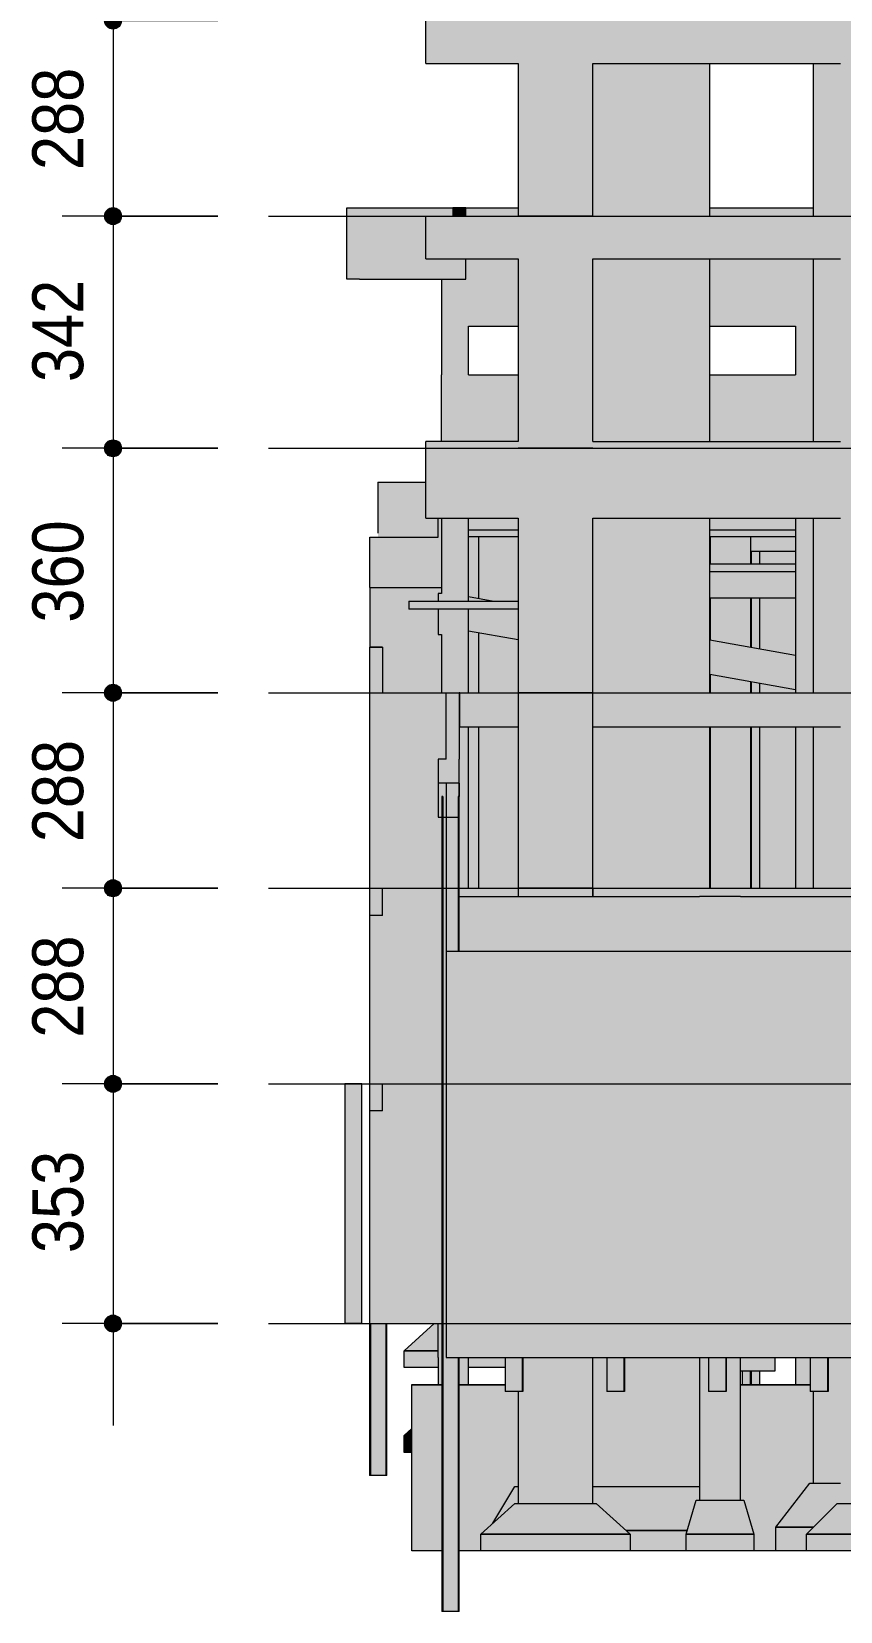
# Model space of a CAD drawing. Header units: centimetres. Extents: x -1095 to 23421, y -520 to 84300.
# Drawn here: x 12501 to 13693, y 73200 to 75527 of the extents above; entities that cross this region are included whole.
import ezdxf

# ---------------------------------------------------------------- set-up
doc = ezdxf.new("R2010")
doc.units = ezdxf.units.CM
doc.linetypes.add('Centro', pattern=[3.175, 0.635, -0.47625, 1.5875, -0.47625])
for name, color, linetype, lineweight in [('A-ANNO-DIMS', 7, 'Continuous', 9), ('A-ANNO-DIMS-500', 7, 'Continuous', 9), ('A-FLOR', 7, 'Continuous', 9), ('A-FLOR-LEVL', 7, 'Continuous', 9), ('A-WALL', 7, 'Continuous', 9), ('S-BEAM', 7, 'Continuous', 9), ('S-COLS', 7, 'Continuous', 9), ('S-FNDN', 7, 'Continuous', 9)]:
    doc.layers.add(name, color=color, linetype=linetype, lineweight=lineweight)
doc.styles.add('Fira Sans_4', font='', dxfattribs={"width": 0.9, "height": 75})
doc.styles.get('Fira Sans_4').set_extended_font_data('Fira Sans')
doc.dimstyles.new('PED_R80_1_5mm_ACIMA_As_ESQ__R00_6', dxfattribs={"dimscale": 30.48, "dimtxt": 102.298456, "dimasz": 3.28084, "dimexe": 2.46063, "dimexo": 2.46063, "dimgap": 0.492126, "dimtad": 1, "dimdec": 1, "dimrnd": 0.5, "dimdsep": 46, "dimtxsty": 'Fira Sans_4', "dimblk1": 'DOTSMALL', "dimblk2": 'DOTSMALL', "dimsah": 1, "dimcen": 0.09, "dimdle": 4.92126, "dimazin": 0, "dimtfac": 1, "dimtdec": 4, "dimtix": 1, "dimtmove": 0, "dimatfit": 3, "dimfxl": 1, "dimtvp": 1, "dimtolj": 1, "dimtzin": 0, "dimarcsym": 2})

# ---------------------------------------------------------------- blocks, each defined once
blk = doc.blocks.new('PED_SAPATA_RET_R00_2019 - 230 150 130 50 70 25-3038521-CT501 - CORTE ESQ_ ATC')
at = {"layer": 'S-FNDN', "true_color": 0xc0c0c0}
for points in [[(-1312.7, 73459), (-1312.7, 73469.4), (-1324.3, 73459)], [(-1312.7, 73434), (-1312.7, 73459), (-1324.3, 73459), (-1324.3, 73434)]]:
    blk.add_hatch(color=9, dxfattribs=at).paths.add_polyline_path(points, flags=0)
at = {"layer": 'S-FNDN'}
for p, q in [((-1324.3, 73459), (-1312.7, 73469.4)), ((-1312.7, 73459), (-1324.3, 73459)), ((-1324.3, 73459), (-1312.7, 73459)), ((-1324.3, 73434), (-1324.3, 73459)), ((-1312.7, 73434), (-1324.3, 73434))]:
    blk.add_line(p, q, dxfattribs=at)
blk = doc.blocks.new('Estaca W Gerdau - W250X73-3554955-CT501 - CORTE ESQ_ ATC')
at = {"layer": 'S-FNDN', "true_color": 0xacb7d2}
for points in [[(-1267.2, 73200), (-1267.2, 74400), (-1268.6, 74400), (-1268.6, 73200)], [(-1267, 73200), (-1265.9, 73200), (-1265.9, 74370), (-1267.2, 74370), (-1267.2, 73200)], [(-1265.9, 73200), (-1245.9, 73200), (-1245.9, 73574), (-1262.3, 73574), (-1262.3, 74370), (-1265.9, 74370), (-1265.9, 73289)], [(-1244.8, 73200), (-1244.7, 73200), (-1245, 73574), (-1245.9, 73574), (-1245.9, 73200), (-1245.3, 73200)]]:
    blk.add_hatch(color=9, dxfattribs=at).paths.add_polyline_path(points, flags=0)
h = blk.add_hatch(color=9, dxfattribs=at)
h.paths.add_polyline_path([(-1244.7, 73200), (-1243.2, 73200), (-1243.2, 73574), (-1244.7, 73574), (-1244.7, 73289)], flags=0)
h.paths.add_polyline_path([(-1244.7, 74172), (-1243.2, 74172), (-1243.3, 74400), (-1244.7, 74400), (-1244.7, 74180.9)], flags=0)
at = {"layer": 'S-FNDN'}
for p, q in [((-1268.6, 74400), (-1268.6, 73200)), ((-1267.2, 74400), (-1268.6, 74400)), ((-1267.2, 74400), (-1267.2, 73200)), ((-1244.7, 74400), (-1244.7, 74172)), ((-1243.2, 74400), (-1244.7, 74400)), ((-1243.2, 74172), (-1243.2, 74400)), ((-1244.7, 73574), (-1244.7, 73200)), ((-1243.2, 73200), (-1243.2, 73574)), ((-1267.2, 73200), (-1268.6, 73200)), ((-1265.9, 73200), (-1267.2, 73200)), ((-1245.9, 73200), (-1265.9, 73200)), ((-1244.7, 73200), (-1245.9, 73200)), ((-1243.2, 73200), (-1244.7, 73200))]:
    blk.add_line(p, q, dxfattribs=at)
blk = doc.blocks.new('Estaca W Gerdau - W250X73-3889854-CT501 - CORTE ESQ_ ATC')
at = {"layer": 'S-FNDN', "true_color": 0xacb7d2}
for points in [[(-1373.7, 73400), (-1373.7, 73624), (-1374.7, 73624), (-1375.1, 73400)], [(-1373.7, 73400), (-1372.4, 73400), (-1372.6, 73624), (-1373.7, 73624), (-1373.7, 73446.4)], [(-1352.4, 73400), (-1352.4, 73624), (-1372.4, 73624), (-1372.4, 73400)], [(-1351.3, 73400), (-1351.1, 73400), (-1351.4, 73624), (-1352.4, 73624), (-1352.4, 73400), (-1351.8, 73400)], [(-1349.7, 73400), (-1349.7, 73624), (-1351.1, 73624), (-1351.1, 73400)]]:
    blk.add_hatch(color=9, dxfattribs=at).paths.add_polyline_path(points, flags=0)
at = {"layer": 'S-FNDN'}
for p, q in [((-1375.1, 74426), (-1375.1, 73400)), ((-1373.7, 73624), (-1373.7, 73400)), ((-1351.1, 73624), (-1351.1, 73400)), ((-1349.7, 73400), (-1349.7, 73624)), ((-1373.7, 73400), (-1375.1, 73400)), ((-1372.4, 73400), (-1373.7, 73400)), ((-1352.4, 73400), (-1372.4, 73400)), ((-1351.1, 73400), (-1352.4, 73400)), ((-1349.7, 73400), (-1351.1, 73400))]:
    blk.add_line(p, q, dxfattribs=at)
blk = doc.blocks.new('Estaca W Gerdau - W250X73-3893006-CT501 - CORTE ESQ_ ATC')
at = {"layer": 'S-FNDN', "true_color": 0xacb7d2}
h = blk.add_hatch(color=9, dxfattribs=at)
h.paths.add_polyline_path([(-826, 73534), (-800.6, 73534), (-800.6, 73554), (-826, 73554)], flags=0)
h.paths.add_polyline_path([(-813.1, 74265), (-800.6, 74265), (-800.6, 74503), (-813.1, 74503), (-813.1, 74297.1)], flags=0)
h.paths.add_polyline_path([(-813.1, 74553), (-800.6, 74553), (-800.6, 74567), (-813.1, 74569.2), (-813.1, 74557.4)], flags=0)
h.paths.add_polyline_path([(-800.6, 74617.8), (-800.6, 74693), (-813.1, 74693), (-813.1, 74620)], flags=0)
h.paths.add_polyline_path([(-800.6, 74743), (-800.6, 74761), (-813.1, 74761), (-813.1, 74743), (-803, 74743)], flags=0)
at = {"layer": 'S-FNDN'}
for p, q in [((-812.9, 74761), (-812.9, 74743)), ((-800.6, 74761), (-800.6, 74743)), ((-812.9, 74693), (-812.9, 74620)), ((-800.6, 74693), (-800.6, 74617.8)), ((-812.9, 74569.2), (-812.9, 74553)), ((-800.6, 74567), (-800.6, 74553)), ((-812.9, 74503), (-812.9, 74265)), ((-800.6, 74503), (-800.6, 74265)), ((-826, 73554), (-826, 73533.9)), ((-813.7, 73533.9), (-813.7, 73554)), ((-812.9, 73554), (-812.9, 73533.9)), ((-800.6, 73554), (-800.6, 73533.9))]:
    blk.add_line(p, q, dxfattribs=at)
blk = doc.blocks.new('Estaca W Gerdau - W250X73-V13-CT501 - CORTE ESQ_ ATC')
at = {"layer": 'S-FNDN', "true_color": 0xacb7d2}
for points in [[(-250.7, 73524), (-250.7, 73574), (-276.1, 73574), (-276.1, 73524)], [(-250.7, 73524), (-249.8, 73524), (-249.8, 73574), (-250.7, 73574), (-250.7, 73564)]]:
    blk.add_hatch(color=9, dxfattribs=at).paths.add_polyline_path(points, flags=0)
at = {"layer": 'S-FNDN'}
for p, q in [((-276.1, 73574), (-276.1, 73524)), ((-250.7, 73574), (-250.7, 73524)), ((-250.7, 73574), (-250.7, 73524)), ((-249.8, 73574), (-249.8, 73524)), ((-249.8, 73524), (-249.8, 73574)), ((-250.7, 73524), (-276.1, 73524)), ((-249.8, 73524), (-250.7, 73524)), ((-250.7, 73524), (-250.7, 73524)), ((-249.8, 73524), (-249.8, 73524))]:
    blk.add_line(p, q, dxfattribs=at)
blk = doc.blocks.new('Estaca W Gerdau - W250X73-V14-CT501 - CORTE ESQ_ ATC')
at = {"layer": 'S-FNDN', "true_color": 0xacb7d2}
for points in [[(-864.7, 73524), (-850.3, 73524), (-850.3, 73574), (-875.7, 73574), (-875.7, 73524), (-873.7, 73524)], [(-850.3, 73524), (-849.4, 73524), (-849.4, 73574), (-850.3, 73574), (-850.3, 73533.9)], [(-850.3, 73524), (-850.3, 73524), (-850.3, 73533.9)], [(-849.4, 73524), (-849.4, 73524), (-849.4, 73533.9)]]:
    blk.add_hatch(color=9, dxfattribs=at).paths.add_polyline_path(points, flags=0)
at = {"layer": 'S-FNDN'}
for p, q in [((-875.7, 73574), (-875.7, 73524)), ((-850.3, 73574), (-850.3, 73524)), ((-850.3, 73574), (-850.3, 73524)), ((-849.4, 73574), (-849.4, 73524)), ((-849.4, 73524), (-849.4, 73574)), ((-850.3, 73524), (-875.7, 73524)), ((-849.4, 73524), (-850.3, 73524)), ((-850.3, 73524), (-850.3, 73524)), ((-849.4, 73524), (-849.4, 73524))]:
    blk.add_line(p, q, dxfattribs=at)
blk = doc.blocks.new('DIMBLOCK360-CT501 - CORTE ESQ_ ATC')
at = {"layer": 'A-ANNO-DIMS-500', "true_color": 0x000032}
h = blk.add_hatch(color=178, dxfattribs=at)
edge = h.paths.add_edge_path(flags=0)
edge.add_arc((12621.2, 75543), 12.5, 0, 360)
h = blk.add_hatch(color=178, dxfattribs=at)
edge = h.paths.add_edge_path(flags=0)
edge.add_arc((12621.2, 75255), 12.5, 0, 360)
at = {"layer": 'A-ANNO-DIMS-500', "color": 178, "true_color": 0x000032}
for p, q in [((12775.5, 75543), (12546.2, 75543)), ((12621.2, 75543), (12621.2, 75255)), ((12621.2, 75543), (12775.5, 75543)), ((12775.5, 75255), (12546.2, 75255)), ((12621.2, 75255), (12775.5, 75255))]:
    blk.add_line(p, q, dxfattribs=at)
for centre in [(12621.2, 75543), (12621.2, 75255)]:
    blk.add_circle(centre, 12.5, dxfattribs=at)
at = {"layer": 'A-ANNO-DIMS-500', "color": 0, "insert": (12502.3, 75322.9), "char_height": 75, "width": 182.563, "attachment_point": 1, "rotation": 90, "line_spacing_factor": 1.049215, "style": 'Fira Sans_4'}
blk.add_mtext('288', dxfattribs=at)
blk = doc.blocks.new('_DotSmall')
at = {"color": 0, "linetype": 'ByBlock', "const_width": 0.5}
blk.add_lwpolyline([(-0.0625, 0, 1), (0.0625, 0, 1)], format="xyb", close=True, dxfattribs=at)
blk = doc.blocks.new('DIMBLOCK361-CT501 - CORTE ESQ_ ATC')
at = {"layer": 'A-ANNO-DIMS-500', "true_color": 0x000032}
h = blk.add_hatch(color=178, dxfattribs=at)
edge = h.paths.add_edge_path(flags=0)
edge.add_arc((12621.2, 75255), 12.5, 0, 360)
h = blk.add_hatch(color=178, dxfattribs=at)
edge = h.paths.add_edge_path(flags=0)
edge.add_arc((12621.2, 74913), 12.5, 0, 360)
at = {"layer": 'A-ANNO-DIMS-500', "color": 178, "true_color": 0x000032}
for p, q in [((12775.5, 75255), (12546.2, 75255)), ((12621.2, 75255), (12621.2, 74913)), ((12621.2, 75255), (12775.5, 75255)), ((12775.5, 74913), (12546.2, 74913)), ((12621.2, 74913), (12775.5, 74913))]:
    blk.add_line(p, q, dxfattribs=at)
for centre in [(12621.2, 75255), (12621.2, 74913)]:
    blk.add_circle(centre, 12.5, dxfattribs=at)
at = {"layer": 'A-ANNO-DIMS-500', "color": 0, "insert": (12502.3, 75010.6), "char_height": 75, "width": 176.268, "attachment_point": 1, "rotation": 90, "line_spacing_factor": 1.049215, "style": 'Fira Sans_4'}
blk.add_mtext('342', dxfattribs=at)
blk = doc.blocks.new('DIMBLOCK362-CT501 - CORTE ESQ_ ATC')
at = {"layer": 'A-ANNO-DIMS-500', "true_color": 0x000032}
h = blk.add_hatch(color=178, dxfattribs=at)
edge = h.paths.add_edge_path(flags=0)
edge.add_arc((12621.2, 74913), 12.5, 0, 360)
h = blk.add_hatch(color=178, dxfattribs=at)
edge = h.paths.add_edge_path(flags=0)
edge.add_arc((12621.2, 74553), 12.5, 0, 360)
at = {"layer": 'A-ANNO-DIMS-500', "color": 178, "true_color": 0x000032}
for p, q in [((12775.5, 74913), (12546.2, 74913)), ((12621.2, 74913), (12621.2, 74553)), ((12621.2, 74913), (12775.5, 74913)), ((12775.5, 74553), (12546.2, 74553)), ((12621.2, 74553), (12775.5, 74553))]:
    blk.add_line(p, q, dxfattribs=at)
for centre in [(12621.2, 74913), (12621.2, 74553)]:
    blk.add_circle(centre, 12.5, dxfattribs=at)
at = {"layer": 'A-ANNO-DIMS-500', "color": 0, "insert": (12502.3, 74656.3), "char_height": 75, "width": 184.137, "attachment_point": 1, "rotation": 90, "line_spacing_factor": 1.049215, "style": 'Fira Sans_4'}
blk.add_mtext('360', dxfattribs=at)
blk = doc.blocks.new('DIMBLOCK363-CT501 - CORTE ESQ_ ATC')
at = {"layer": 'A-ANNO-DIMS-500', "true_color": 0x000032}
h = blk.add_hatch(color=178, dxfattribs=at)
edge = h.paths.add_edge_path(flags=0)
edge.add_arc((12621.2, 74553), 12.5, 0, 360)
h = blk.add_hatch(color=178, dxfattribs=at)
edge = h.paths.add_edge_path(flags=0)
edge.add_arc((12621.2, 74265), 12.5, 0, 360)
at = {"layer": 'A-ANNO-DIMS-500', "color": 178, "true_color": 0x000032}
for p, q in [((12775.5, 74553), (12546.2, 74553)), ((12621.2, 74553), (12621.2, 74265)), ((12621.2, 74553), (12775.5, 74553)), ((12775.5, 74265), (12546.2, 74265)), ((12621.2, 74265), (12775.5, 74265))]:
    blk.add_line(p, q, dxfattribs=at)
for centre in [(12621.2, 74553), (12621.2, 74265)]:
    blk.add_circle(centre, 12.5, dxfattribs=at)
at = {"layer": 'A-ANNO-DIMS-500', "color": 0, "insert": (12502.3, 74332.9), "char_height": 75, "width": 182.563, "attachment_point": 1, "rotation": 90, "line_spacing_factor": 1.049215, "style": 'Fira Sans_4'}
blk.add_mtext('288', dxfattribs=at)
blk = doc.blocks.new('DIMBLOCK364-CT501 - CORTE ESQ_ ATC')
at = {"layer": 'A-ANNO-DIMS-500', "true_color": 0x000032}
h = blk.add_hatch(color=178, dxfattribs=at)
edge = h.paths.add_edge_path(flags=0)
edge.add_arc((12621.2, 74265), 12.5, 0, 360)
h = blk.add_hatch(color=178, dxfattribs=at)
edge = h.paths.add_edge_path(flags=0)
edge.add_arc((12621.2, 73977), 12.5, 0, 360)
at = {"layer": 'A-ANNO-DIMS-500', "color": 178, "true_color": 0x000032}
for p, q in [((12775.5, 74265), (12546.2, 74265)), ((12621.2, 74265), (12621.2, 73977)), ((12621.2, 74265), (12775.5, 74265)), ((12775.5, 73977), (12546.2, 73977)), ((12621.2, 73977), (12775.5, 73977))]:
    blk.add_line(p, q, dxfattribs=at)
for centre in [(12621.2, 74265), (12621.2, 73977)]:
    blk.add_circle(centre, 12.5, dxfattribs=at)
at = {"layer": 'A-ANNO-DIMS-500', "color": 0, "insert": (12502.3, 74044.9), "char_height": 75, "width": 182.563, "attachment_point": 1, "rotation": 90, "line_spacing_factor": 1.049215, "style": 'Fira Sans_4'}
blk.add_mtext('288', dxfattribs=at)
blk = doc.blocks.new('DIMBLOCK365-CT501 - CORTE ESQ_ ATC')
at = {"layer": 'A-ANNO-DIMS-500', "true_color": 0x000032}
h = blk.add_hatch(color=178, dxfattribs=at)
edge = h.paths.add_edge_path(flags=0)
edge.add_arc((12621.2, 73977), 12.5, 0, 360)
h = blk.add_hatch(color=178, dxfattribs=at)
edge = h.paths.add_edge_path(flags=0)
edge.add_arc((12621.2, 73624), 12.5, 0, 360)
at = {"layer": 'A-ANNO-DIMS-500', "color": 178, "true_color": 0x000032}
for p, q in [((12775.5, 73977), (12546.2, 73977)), ((12621.2, 73977), (12621.2, 73474)), ((12621.2, 73977), (12775.5, 73977)), ((12775.5, 73624), (12546.2, 73624)), ((12621.2, 73624), (12775.5, 73624))]:
    blk.add_line(p, q, dxfattribs=at)
for centre in [(12621.2, 73977), (12621.2, 73624)]:
    blk.add_circle(centre, 12.5, dxfattribs=at)
at = {"layer": 'A-ANNO-DIMS-500', "color": 0, "insert": (12502.3, 73727.7), "char_height": 75, "width": 174.694, "attachment_point": 1, "rotation": 90, "line_spacing_factor": 1.049215, "style": 'Fira Sans_4'}
blk.add_mtext('353', dxfattribs=at)

msp = doc.modelspace()

# ---------------------------------------------------------------- hatches: boundary and pattern name
at = {"layer": 'A-FLOR', "true_color": 0xc0c0c0}
for points in [[(13627.24, 74731), (13627.24, 74743), (13500.74, 74743), (13500.74, 74731), (13603.89, 74731)], [(13218.24, 74676), (13218.24, 74688), (13057.24, 74688), (13057.24, 74676), (13145.24, 74676)]]:
    msp.add_hatch(color=9, dxfattribs=at).paths.add_polyline_path(points, flags=0)
at = {"layer": 'A-WALL', "true_color": 0xc0c0c0}
h = msp.add_hatch(color=9, dxfattribs=at)
h.paths.add_polyline_path([(13160.24, 74265), (13218.24, 74265), (13218.24, 74503), (13160.24, 74503), (13160.24, 74338.78)], flags=0)
h.paths.add_polyline_path([(13160.24, 74553), (13218.24, 74553), (13218.24, 74630.75), (13160.24, 74641.15), (13160.24, 74588.97)], flags=0)
h.paths.add_polyline_path([(13182.26, 74688), (13218.24, 74688), (13218.24, 74783), (13160.24, 74783), (13160.24, 74691.95)], flags=0)
h = msp.add_hatch(color=9, dxfattribs=at)
h.paths.add_polyline_path([(13500.74, 74265), (13501.34, 74265), (13501.34, 74503), (13500.74, 74503), (13500.74, 74267.97)], flags=0)
h.paths.add_polyline_path([(13573.91, 74265), (13627.24, 74265), (13627.24, 74503), (13573.91, 74503), (13573.91, 74303.09)], flags=0)
h.paths.add_polyline_path([(13820.74, 74265), (13820.74, 74266.5), (13848.51, 74272.06), (13848.51, 74503), (13813.24, 74503), (13813.24, 74265)], flags=0)
h.paths.add_polyline_path([(13873.91, 74277.14), (13913.24, 74285), (13913.24, 74503), (13873.91, 74503), (13873.91, 74286.5)], flags=0)
h.paths.add_polyline_path([(13603.89, 74553), (13627.24, 74553), (13627.24, 74557.42), (13573.91, 74566.98), (13573.91, 74553)], flags=0)
h.paths.add_polyline_path([(13501.34, 74553), (13501.34, 74579.99), (13500.74, 74580.1), (13500.74, 74553)], flags=0)
h.paths.add_polyline_path([(13913.24, 74556.93), (13913.24, 74761), (13873.91, 74761), (13873.91, 74563.99)], flags=0)
h.paths.add_polyline_path([(13848.51, 74568.54), (13848.51, 74761), (13813.24, 74761), (13813.24, 74574.86)], flags=0)
h.paths.add_polyline_path([(13627.24, 74608.21), (13627.24, 74693), (13573.91, 74693), (13573.91, 74617.78), (13603.89, 74612.4)], flags=0)
h.paths.add_polyline_path([(13501.34, 74630.79), (13501.34, 74693), (13500.74, 74693), (13500.74, 74630.9)], flags=0)
h.paths.add_polyline_path([(13500.74, 74743), (13501.34, 74743), (13501.34, 74761), (13500.74, 74761)], flags=0)
h.paths.add_polyline_path([(13627.24, 74743), (13627.24, 74761), (13573.91, 74761), (13573.91, 74743), (13603.89, 74743)], flags=0)
for points in [[(13018.56, 74553), (13018.56, 74620), (12999.56, 74620), (12999.56, 74553)], [(13002.05, 73624), (13018.56, 73624), (13018.56, 74455), (12999.56, 74455), (12999.81, 73624)], [(13039.32, 73624), (13105.86, 73624), (13105.86, 74370), (13100.29, 74370), (13100.29, 74455), (13018.56, 74455), (13018.56, 73624)], [(13112.24, 74172), (13129.84, 74172), (13129.84, 74400), (13131.24, 74400), (13131.24, 74420), (13112.24, 74420), (13112.24, 74180.9)], [(13112.24, 73624), (13788.5, 73624), (13788.5, 73977), (13813.5, 73977), (13813.5, 73624), (14415.98, 73624), (14415.98, 74172), (13112.24, 74172), (13112.24, 73630.05)]]:
    msp.add_hatch(color=9, dxfattribs=at).paths.add_polyline_path(points, flags=0)
at = {"layer": 'S-BEAM', "true_color": 0xc0c0c0}
for points in [[(13082.24, 75480.01), (13218.24, 75480.01), (13218.24, 75543.01), (13082.24, 75543.01)], [(13653.24, 75480.01), (13693.24, 75480.01), (13693.24, 75543.01), (13328.24, 75543.01), (13328.24, 75480.01), (13603.89, 75480.01)], [(12984.71, 75162.01), (12984.71, 75267), (12965.71, 75267), (12965.71, 75162.01)], [(13082.24, 75162.01), (13141.24, 75162.01), (13141.24, 75192), (13082.24, 75192), (13082.24, 75255.01), (13122.24, 75255.01), (13122.24, 75267), (12984.71, 75267), (12984.71, 75162.01), (13039.32, 75162.01)], [(13218.24, 75192), (13218.24, 75255.01), (13082.24, 75255.01), (13082.24, 75192), (13145.24, 75192)], [(13122.24, 75255.01), (13141.24, 75255.01), (13141.24, 75267), (13122.24, 75267)], [(13359.04, 75192), (13693.24, 75192), (13693.24, 75255.01), (13328.24, 75255.01), (13328.24, 75192)], [(13133.42, 74810), (13218.24, 74810), (13218.24, 74923), (13082.24, 74923), (13082.24, 74810)], [(13693.24, 74810), (13693.24, 74923), (13328.24, 74923), (13328.24, 74810), (13653.24, 74810)], [(13011.56, 74782), (13100.24, 74782), (13100.24, 74810), (13082.24, 74810), (13082.24, 74863), (13011.56, 74863), (13011.56, 74788)], [(13100.24, 74708), (13105.24, 74708), (13105.24, 74810), (13100.24, 74810), (13100.24, 74731.75)], [(13145.24, 74793), (13218.24, 74793), (13217.92, 74810), (13145.24, 74810), (13145.24, 74808)], [(13627.24, 74793), (13627.24, 74810), (13500.74, 74810), (13500.74, 74793), (13603.89, 74793)], [(12999.56, 74708), (13100.24, 74708), (13100.24, 74782), (12999.56, 74782)], [(13603.89, 74693), (13627.24, 74693), (13627.24, 74731), (13500.74, 74731), (13500.74, 74693)], [(13039.32, 74553), (13105.24, 74553), (13105.24, 74639), (13100.24, 74639), (13100.24, 74676), (13057.24, 74676), (13057.24, 74688), (13100.24, 74688), (13100.24, 74699), (13105.24, 74699), (13105.24, 74708), (12999.56, 74708), (12999.56, 74620), (13018.56, 74620), (13018.56, 74553)], [(13627.24, 74557.42), (13627.24, 74608.21), (13500.74, 74630.9), (13500.74, 74580.1), (13603.89, 74561.6)], [(12999.56, 74455), (13018.56, 74455), (13018.56, 74553), (12999.56, 74553), (12999.56, 74548.13)], [(13100.29, 74455), (13112.24, 74455), (13112.24, 74553), (13018.56, 74553), (13018.56, 74455), (13039.32, 74455)], [(13131.24, 74455), (13131.24, 74553), (13112.24, 74553), (13112.24, 74455), (13128.57, 74455)], [(13218.24, 74503), (13218.24, 74553), (13132.51, 74553), (13132.51, 74503), (13145.24, 74503)], [(13415.7, 74503), (13693.24, 74503), (13693.24, 74553), (13328.24, 74553), (13328.24, 74503)], [(13108.55, 74420), (13131.29, 74420), (13131.24, 74455), (13100.29, 74455), (13100.29, 74420), (13107.28, 74420)], [(13131.29, 74215), (13131.29, 74253), (13218.24, 74253), (13218.24, 74265), (13131.26, 74265), (13131.26, 74232.88)], [(13227.51, 74172), (13485.74, 74172), (13485.74, 74253), (13131.29, 74253), (13131.26, 74172), (13218.24, 74172)], [(13328.24, 74253), (13693.24, 74253), (13693.24, 74265), (13328.24, 74265)], [(13545.74, 74172), (13967.24, 74172), (13967.24, 74253), (13545.74, 74253), (13545.74, 74180.9)], [(13105.24, 73574), (13105.86, 73574), (13105.86, 73624), (13100.24, 73624), (13100.24, 73574)], [(14356.64, 73574), (14415.46, 73574), (14415.46, 73624), (13112.24, 73624), (13112.24, 73574), (14168.45, 73574)]]:
    msp.add_hatch(color=9, dxfattribs=at).paths.add_polyline_path(points, flags=0)
h = msp.add_hatch(color=9, dxfattribs=at)
h.paths.add_polyline_path([(13653.24, 75255.01), (13653.24, 75267), (13500.74, 75267), (13500.74, 75255.01), (13640.01, 75255.01)], flags=0)
h.paths.add_polyline_path([(13218.24, 75255.01), (13218.24, 75267), (13141.24, 75267), (13141.24, 75255.01), (13150.21, 75255.01)], flags=0)
h = msp.add_hatch(color=9, dxfattribs=at)
h.paths.add_polyline_path([(13627.24, 75093.01), (13627.24, 75192), (13500.74, 75192), (13500.74, 75093.01), (13603.89, 75093.01)], flags=0)
h.paths.add_polyline_path([(13145.24, 75093.01), (13218.24, 75093.01), (13218.24, 75192), (13145.24, 75192), (13145.24, 75098.98)], flags=0)
h = msp.add_hatch(color=9, dxfattribs=at)
h.paths.add_polyline_path([(13603.89, 74923), (13653.24, 74923), (13653.24, 75021), (13500.74, 75021), (13500.74, 74923), (13582.61, 74923)], flags=0)
h.paths.add_polyline_path([(13108.94, 74923), (13218.24, 74923), (13218.24, 75021), (13105.24, 75021), (13105.24, 74923)], flags=0)
h.paths.add_polyline_path([(14124.24, 74923), (14124.24, 75021), (13986.24, 75021), (13986.24, 74923), (14081.46, 74923)], flags=0)
h.paths.add_polyline_path([(13961.24, 74923), (13961.24, 75021), (13813.24, 75021), (13813.24, 74923)], flags=0)
h = msp.add_hatch(color=9, dxfattribs=at)
h.paths.add_polyline_path([(13603.89, 74783), (13627.24, 74783), (13627.24, 74793), (13500.74, 74793), (13500.74, 74783), (13575.65, 74783)], flags=0)
h.paths.add_polyline_path([(13145.24, 74783), (13218.24, 74783), (13218.24, 74793), (13145.24, 74793)], flags=0)
h = msp.add_hatch(color=9, dxfattribs=at)
h.paths.add_polyline_path([(13886.17, 74761), (13913.24, 74761), (13913.24, 74783), (13813.24, 74783), (13813.24, 74761), (13878.62, 74761)], flags=0)
h.paths.add_polyline_path([(13500.74, 74761), (13501.34, 74761), (13501.34, 74783), (13500.74, 74783)], flags=0)
h.paths.add_polyline_path([(13573.91, 74761), (13627.24, 74761), (13627.24, 74783), (13561.34, 74783), (13561.34, 74761), (13571.47, 74761)], flags=0)
h = msp.add_hatch(color=9, dxfattribs=at)
h.paths.add_polyline_path([(13105.24, 74639), (13105.24, 74676), (13100.24, 74676), (13100.24, 74639)], flags=0)
h.paths.add_polyline_path([(13105.24, 74688), (13105.24, 74699), (13100.24, 74699), (13100.24, 74688)], flags=0)
h = msp.add_hatch(color=9, dxfattribs=at)
h.paths.add_polyline_path([(13218.24, 74630.75), (13218.24, 74676), (13145.24, 74676), (13145.24, 74643.84), (13172.21, 74639)], flags=0)
h.paths.add_polyline_path([(13182.26, 74688), (13145.24, 74694.64), (13145.24, 74688)], flags=0)
h = msp.add_hatch(color=9, dxfattribs=at)
h.paths.add_polyline_path([(13108.55, 74370), (13112.24, 74370), (13112.24, 74420), (13100.29, 74420), (13100.29, 74370), (13105.86, 74370), (13105.86, 74400), (13107.28, 74400), (13107.28, 74370)], flags=0)
h.paths.add_polyline_path([(13131.26, 74370), (13131.29, 74370), (13131.26, 74400)], flags=0)
at = {"layer": 'S-COLS', "true_color": 0xc0c0c0}
for points in [[(13227.51, 75255.01), (13328.24, 75255.01), (13328.24, 75543.01), (13218.24, 75543.01), (13218.24, 75255.01)], [(13693.24, 75255.01), (13813.24, 75255.01), (13813.24, 75543.01), (13693.24, 75543.01), (13693.24, 75282.6)], [(13500.74, 75255.01), (13500.74, 75480.01), (13328.24, 75480.01), (13328.24, 75255.01)], [(13666.14, 75255.01), (13693.24, 75255.01), (13693.24, 75480.01), (13653.24, 75480.01), (13653.24, 75255.01)], [(13237.24, 74913), (13328.24, 74913), (13328.24, 75255.01), (13218.24, 75255.01), (13218.24, 74913), (13227.51, 74913)], [(13693.24, 74913), (13813.24, 74913), (13813.24, 75255.01), (13693.24, 75255.01), (13693.24, 74915.36)], [(13105.24, 75021), (13145.24, 75021), (13145.24, 75192), (13141.24, 75192), (13141.24, 75162.01), (13105.24, 75162.01), (13105.24, 75093.01)], [(13500.74, 74923), (13500.74, 75192), (13328.24, 75192), (13328.24, 74923), (13490.61, 74923)], [(13627.24, 75021), (13653.24, 75021), (13653.24, 75192), (13627.24, 75192), (13627.24, 75093.01)], [(13653.24, 74923), (13693.24, 74923), (13693.24, 75192), (13653.24, 75192), (13653.24, 74926.33)], [(13227.51, 74553), (13328.24, 74553), (13328.24, 74913), (13218.24, 74913), (13218.24, 74553)], [(13813.24, 74553), (13813.24, 74913), (13693.24, 74913), (13693.24, 74553), (13792.08, 74553)], [(13328.24, 74553), (13500.74, 74553), (13500.74, 74810), (13328.24, 74810), (13328.24, 74633.52)], [(13627.24, 74553), (13653.24, 74553), (13653.24, 74810), (13627.24, 74810), (13627.24, 74582.87)], [(13693.24, 74553), (13693.24, 74810), (13653.24, 74810), (13653.24, 74553)], [(13328.24, 74265), (13328.24, 74553), (13218.24, 74553), (13218.24, 74265), (13227.51, 74265)], [(13792.08, 74265), (13813.24, 74265), (13813.24, 74553), (13693.24, 74553), (13693.24, 74265)], [(13145.24, 74265), (13160.24, 74265), (13160.24, 74503), (13145.24, 74503), (13145.24, 74330.97)], [(13415.7, 74265), (13500.74, 74265), (13500.74, 74503), (13328.24, 74503), (13328.24, 74265)], [(13501.34, 74265), (13561.34, 74265), (13561.34, 74503), (13501.34, 74503), (13501.34, 74268.26)], [(13653.24, 74265), (13653.24, 74503), (13627.24, 74503), (13627.24, 74265)], [(13693.24, 74265), (13693.24, 74503), (13653.24, 74503), (13653.24, 74265)], [(13306.95, 74253), (13328.24, 74253), (13328.24, 74265), (13218.24, 74265), (13218.24, 74253), (13227.51, 74253)], [(12987.74, 73624), (12987.74, 73977), (12962.74, 73977), (12962.74, 73624)], [(13105.24, 73534), (13105.86, 73534), (13105.86, 73574), (13100.24, 73574), (13100.24, 73534)], [(13131.26, 73534), (13145.24, 73534), (13145.24, 73574), (13131.26, 73574), (13131.26, 73545.95)], [(13328.24, 73359), (13328.24, 73574), (13225.34, 73574), (13225.29, 73524), (13218.24, 73524), (13218.24, 73359), (13227.51, 73359)], [(13485.74, 73384), (13485.74, 73574), (13375.21, 73574), (13375.15, 73524), (13348.88, 73524), (13348.88, 73574), (13328.24, 73574), (13328.24, 73384)], [(13648.7, 73534), (13648.7, 73574), (13627.24, 73574), (13627.24, 73534)], [(13693.24, 73389), (13693.24, 73574), (13675.03, 73574), (13674.97, 73524), (13653.24, 73524), (13653.24, 73389)]]:
    msp.add_hatch(color=9, dxfattribs=at).paths.add_polyline_path(points, flags=0)
h = msp.add_hatch(color=9, dxfattribs=at)
h.paths.add_polyline_path([(13131.24, 74553), (13145.24, 74553), (13145.24, 74676), (13105.24, 74676), (13105.24, 74553), (13126.56, 74553)], flags=0)
h.paths.add_polyline_path([(13112.24, 74688), (13145.24, 74688), (13145.24, 74810), (13105.24, 74810), (13105.24, 74688), (13108.25, 74688)], flags=0)
h = msp.add_hatch(color=9, dxfattribs=at)
h.paths.add_polyline_path([(13145.24, 74553), (13160.24, 74553), (13160.24, 74641.15), (13145.24, 74643.84), (13145.24, 74588.97)], flags=0)
h.paths.add_polyline_path([(13160.24, 74691.95), (13160.24, 74783), (13145.24, 74783), (13145.24, 74694.64)], flags=0)
h = msp.add_hatch(color=9, dxfattribs=at)
h.paths.add_polyline_path([(13561.34, 74553), (13561.34, 74569.23), (13501.34, 74579.99), (13501.34, 74553)], flags=0)
h.paths.add_polyline_path([(13561.34, 74620.03), (13561.34, 74693), (13501.34, 74693), (13501.34, 74630.79), (13543, 74623.32)], flags=0)
h.paths.add_polyline_path([(13501.34, 74743), (13561.34, 74743), (13561.34, 74783), (13501.34, 74783)], flags=0)
h = msp.add_hatch(color=9, dxfattribs=at)
h.paths.add_polyline_path([(13131.26, 74203), (13131.29, 74203), (13131.26, 74203.01)], flags=0)
h.paths.add_polyline_path([(13145.24, 74265), (13145.24, 74503), (13132.51, 74503), (13132.51, 74553), (13131.24, 74553), (13131.29, 74265)], flags=0)
h = msp.add_hatch(color=9, dxfattribs=at)
h.paths.add_polyline_path([(13500.74, 73364), (13545.74, 73364), (13545.74, 73574), (13525.13, 73574), (13525.08, 73524), (13498.8, 73524), (13498.8, 73574), (13485.74, 73574), (13485.74, 73364)], flags=0)
h.paths.add_polyline_path([(13485.74, 74172), (13545.74, 74172), (13545.74, 74253), (13485.74, 74253), (13485.74, 74180.9)], flags=0)
h = msp.add_hatch(color=9, dxfattribs=at)
h.paths.add_polyline_path([(13721.74, 73359), (13813.24, 73359), (13812.75, 73524), (13798.59, 73524), (13798.59, 73574), (13693.24, 73574), (13693.24, 73359)], flags=0)
h.paths.add_polyline_path([(13813.24, 74253), (13813.24, 74265), (13693.24, 74265), (13693.24, 74253), (13792.08, 74253)], flags=0)
at = {"layer": 'S-FNDN', "true_color": 0xc0c0c0}
for points in [[(13100.24, 73584), (13100.24, 73624), (13094.68, 73624), (13050.24, 73584), (13061.74, 73584)], [(13548.51, 73554), (13596.34, 73554), (13596.34, 73574), (13545.74, 73574), (13545.74, 73554)], [(13465.74, 73314), (13565.74, 73314), (13550.74, 73364), (13480.74, 73364), (13467.24, 73319)], [(13163.24, 73314), (13383.24, 73314), (13333.24, 73359), (13213.24, 73359), (13174.49, 73324.13)], [(13653.24, 73314), (13863.24, 73314), (13818.24, 73359), (13688.24, 73359), (13643.24, 73314)], [(13465.74, 73289), (13465.74, 73314), (13467.24, 73319), (13377.68, 73319), (13383.24, 73314), (13383.24, 73289)], [(13218.24, 73289), (13383.24, 73289), (13383.24, 73314), (13163.24, 73314), (13163.24, 73289), (13174.49, 73289)], [(13544.49, 73289), (13565.74, 73289), (13565.74, 73314), (13465.74, 73314), (13465.74, 73289), (13500.74, 73289)], [(13721.74, 73289), (13863.24, 73289), (13863.24, 73314), (13643.24, 73314), (13643.24, 73289), (13693.24, 73289)]]:
    msp.add_hatch(color=9, dxfattribs=at).paths.add_polyline_path(points, flags=0)
h = msp.add_hatch(color=9, dxfattribs=at)
h.paths.add_polyline_path([(13145.24, 73559), (13199.01, 73559), (13199.01, 73574), (13145.24, 73574)], flags=0)
h.paths.add_polyline_path([(13061.74, 73559), (13100.24, 73559), (13100.24, 73584), (13050.24, 73584), (13050.24, 73559)], flags=0)
h = msp.add_hatch(color=9, dxfattribs=at)
h.paths.add_polyline_path([(13061.74, 73289), (13105.86, 73289), (13105.86, 73533.9), (13061.74, 73533.9), (13061.74, 73359)], flags=0)
h.paths.add_polyline_path([(13131.26, 73289), (13163.24, 73289), (13163.24, 73314), (13181.08, 73330.06), (13213.24, 73384), (13218.24, 73384), (13218.24, 73524), (13199.01, 73524), (13199.01, 73533.9), (13131.26, 73533.9), (13131.26, 73314)], flags=0)
h.paths.add_polyline_path([(13565.74, 73289), (13598.24, 73289), (13598.24, 73324), (13648.24, 73389), (13653.24, 73389), (13653.24, 73524), (13648.7, 73524), (13648.7, 73533.9), (13545.74, 73533.9), (13545.74, 73364), (13550.74, 73364), (13565.74, 73314)], flags=0)
h = msp.add_hatch(color=9, dxfattribs=at)
h.paths.add_polyline_path([(13648.7, 73533.9), (13648.7, 73534), (13627.24, 73533.9)], flags=0)
h.paths.add_polyline_path([(13199.01, 73533.9), (13199.01, 73534), (13145.24, 73533.9)], flags=0)
h = msp.add_hatch(color=9, dxfattribs=at)
h.paths.add_polyline_path([(13598.24, 73324), (13653.24, 73324), (13688.24, 73359), (13693.24, 73359), (13693.24, 73389), (13648.24, 73389), (13603.89, 73331.34)], flags=0)
h.paths.add_polyline_path([(13868.24, 73324), (13818.24, 73389), (13813.24, 73389), (13813.24, 73359), (13818.24, 73359), (13853.24, 73324), (13863.24, 73324)], flags=0)
h = msp.add_hatch(color=9, dxfattribs=at)
h.paths.add_polyline_path([(13383.24, 73319), (13467.24, 73319), (13480.74, 73364), (13485.74, 73364), (13485.74, 73384), (13328.24, 73384), (13328.24, 73359), (13333.24, 73359), (13377.68, 73319)], flags=0)
h.paths.add_polyline_path([(13181.08, 73330.06), (13213.24, 73359), (13218.24, 73359), (13218.24, 73384), (13213.24, 73384), (13198.34, 73359)], flags=0)
h = msp.add_hatch(color=9, dxfattribs=at)
h.paths.add_polyline_path([(13643.24, 73289), (13643.24, 73314), (13653.24, 73324), (13598.24, 73324), (13598.24, 73289), (13603.89, 73289)], flags=0)
h.paths.add_polyline_path([(13863.24, 73289), (13868.24, 73289), (13868.24, 73324), (13853.24, 73324), (13863.24, 73314)], flags=0)

# ---------------------------------------------------------------- linework, layer by layer
at = {"layer": 'A-FLOR'}
for p, q in [((13500.74, 74743), (13627.24, 74743)), ((13627.24, 74731), (13500.74, 74731)), ((13057.24, 74688), (13218.24, 74688)), ((13057.24, 74688), (13057.24, 74676)), ((13218.24, 74676), (13057.24, 74676))]:
    msp.add_line(p, q, dxfattribs=at)
at = {"layer": 'A-FLOR-LEVL', "linetype": 'Centro'}
for p, q in [((12850.49, 75255.01), (16649.08, 75255.01)), ((12850.49, 74913), (16649.08, 74913)), ((12850.49, 74553), (17619.31, 74553)), ((12850.49, 74265), (17619.31, 74265)), ((12850.49, 73977), (17619.31, 73977)), ((12850.49, 73624), (17619.31, 73624))]:
    msp.add_line(p, q, dxfattribs=at)
at = {"layer": 'A-WALL'}
for p, q in [((12999.56, 74553), (12999.56, 74620)), ((13018.56, 74620), (12999.56, 74620)), ((13018.56, 74620), (13018.56, 74553)), ((12999.56, 74426), (12999.56, 74455)), ((13131.24, 74420), (13112.24, 74420)), ((13112.24, 74420), (13112.24, 73624)), ((13131.24, 74420), (13131.24, 74400)), ((14540.42, 74172), (13112.24, 74172)), ((12999.56, 73624), (13105.86, 73624))]:
    msp.add_line(p, q, dxfattribs=at)
at = {"layer": 'S-BEAM'}
for p, q in [((13082.24, 75480.01), (13082.24, 75543.01)), ((13082.24, 75480.01), (13218.24, 75480.01)), ((13328.24, 75480.01), (13693.24, 75480.01)), ((12965.71, 75267), (12984.71, 75267)), ((12965.71, 75162.01), (12965.71, 75267)), ((12984.71, 75267), (13122.24, 75267)), ((13082.24, 75192), (13082.24, 75255.01)), ((13082.24, 75255.01), (13218.24, 75255.01)), ((13141.24, 75267), (13122.24, 75267)), ((13122.24, 75267), (13122.24, 75255.01)), ((13141.24, 75255.01), (13141.24, 75267)), ((13141.24, 75267), (13218.24, 75267)), ((13328.24, 75255.01), (13693.24, 75255.01)), ((13500.74, 75267), (13653.24, 75267)), ((13082.24, 75192), (13218.24, 75192)), ((13141.24, 75162.01), (13141.24, 75192)), ((13328.24, 75192), (13693.24, 75192)), ((12984.71, 75162.01), (12965.71, 75162.01)), ((12984.71, 75162.01), (13141.24, 75162.01)), ((13145.24, 75093.01), (13218.24, 75093.01)), ((13500.74, 75093.01), (13627.24, 75093.01)), ((13105.24, 74923), (13105.24, 75021)), ((13145.24, 75021), (13218.24, 75021)), ((13500.74, 75021), (13627.24, 75021)), ((13082.24, 74810), (13082.24, 74923)), ((13218.24, 74923), (13082.24, 74923)), ((13328.24, 74923), (13693.24, 74923)), ((13011.56, 74863), (13082.24, 74863)), ((13011.56, 74863), (13011.56, 74788)), ((13082.24, 74810), (13218.24, 74810)), ((13100.24, 74782), (13100.24, 74810)), ((13328.24, 74810), (13693.24, 74810)), ((12999.56, 74708), (12999.56, 74782)), ((12999.56, 74782), (13100.24, 74782)), ((13145.24, 74793), (13218.24, 74793)), ((13145.24, 74783), (13218.24, 74783)), ((13500.74, 74793), (13627.24, 74793)), ((13500.74, 74783), (13627.24, 74783)), ((13501.34, 74761), (13500.74, 74761)), ((13627.24, 74761), (13561.34, 74761)), ((12999.56, 74708), (13105.24, 74708)), ((12999.56, 74708), (12999.56, 74620)), ((13100.24, 74699), (13100.24, 74688)), ((13105.24, 74699), (13100.24, 74699)), ((13145.24, 74694.64), (13182.26, 74688)), ((13500.74, 74693), (13627.24, 74693)), ((13100.24, 74676), (13100.24, 74639)), ((13218.24, 74630.75), (13145.24, 74643.84)), ((12999.56, 74620), (13018.56, 74620)), ((13018.56, 74620), (13018.56, 74553)), ((13100.24, 74639), (13105.24, 74639)), ((13500.74, 74630.9), (13627.24, 74608.21)), ((13627.24, 74557.42), (13500.74, 74580.1)), ((12999.56, 74553), (13018.56, 74553)), ((12999.56, 74455), (12999.56, 74553)), ((13018.56, 74553), (13112.24, 74553)), ((13112.24, 74553), (13131.24, 74553)), ((13112.24, 74455), (13112.24, 74553)), ((13131.24, 74553), (13131.24, 74455)), ((13132.51, 74503), (13132.51, 74553)), ((13132.51, 74553), (13218.24, 74553)), ((13328.24, 74553), (13693.24, 74553)), ((13132.51, 74503), (13218.24, 74503)), ((13328.24, 74503), (13693.24, 74503)), ((13112.24, 74455), (13100.29, 74455)), ((13100.29, 74455), (13100.29, 74420)), ((13131.29, 74455), (13131.24, 74455)), ((13131.29, 74420), (13131.29, 74455)), ((13131.29, 74420), (13100.29, 74420)), ((13100.29, 74420), (13100.29, 74370)), ((13131.29, 74370), (13131.29, 74420)), ((13100.29, 74370), (13105.86, 74370)), ((13107.28, 74370), (13129.84, 74370)), ((12999.66, 74265), (13018.56, 74265)), ((13018.56, 74225), (13018.56, 74265)), ((13131.26, 74265), (13218.24, 74265)), ((13131.29, 74253), (13485.74, 74253)), ((13328.24, 74265), (13328.24, 74253)), ((13328.24, 74265), (13693.24, 74265)), ((13545.74, 74253), (13967.24, 74253)), ((13018.56, 74225), (12999.66, 74225)), ((12999.66, 73977), (13018.56, 73977)), ((13018.56, 73937), (13018.56, 73977)), ((13018.56, 73937), (12999.66, 73937)), ((13100.24, 73574), (13100.24, 73624)), ((13112.24, 73624), (13112.24, 73574)), ((13112.24, 73574), (14415.46, 73574))]:
    msp.add_line(p, q, dxfattribs=at)
at = {"layer": 'S-COLS'}
for p, q in [((13218.24, 75480.01), (13218.24, 75255.01)), ((13328.24, 75255.01), (13328.24, 75480.01)), ((13500.74, 75255.01), (13500.74, 75480.01)), ((13653.24, 75480.01), (13653.24, 75255.01)), ((13328.24, 75255.01), (13218.24, 75255.01)), ((13328.24, 75255.01), (13218.24, 75255.01)), ((13218.24, 75192), (13218.24, 74923)), ((13328.24, 74923), (13328.24, 75192)), ((13500.74, 74923), (13500.74, 75192)), ((13653.24, 75192), (13653.24, 74923)), ((13105.24, 75162.01), (13105.24, 75021)), ((13145.24, 75021), (13145.24, 75093.01)), ((13627.24, 75093.01), (13627.24, 75021)), ((13328.24, 74913), (13218.24, 74913)), ((13328.24, 74913), (13218.24, 74913)), ((13105.24, 74810), (13105.24, 74699)), ((13145.24, 74688), (13145.24, 74810)), ((13218.24, 74810), (13218.24, 74553)), ((13328.24, 74553), (13328.24, 74810)), ((13500.74, 74553), (13500.74, 74810)), ((13627.24, 74810), (13627.24, 74553)), ((13653.24, 74810), (13653.24, 74553)), ((13160.24, 74691.95), (13160.24, 74783)), ((13501.34, 74783), (13501.34, 74743)), ((13561.34, 74743), (13561.34, 74783)), ((13501.34, 74693), (13501.34, 74630.79)), ((13561.34, 74620.03), (13561.34, 74693)), ((13145.24, 74553), (13145.24, 74676)), ((13105.24, 74639), (13105.24, 74553)), ((13160.24, 74553), (13160.24, 74641.15)), ((13501.34, 74579.99), (13501.34, 74553)), ((13132.51, 74553), (13131.24, 74553)), ((13218.24, 74553), (13218.24, 74265)), ((13328.24, 74553), (13218.24, 74553)), ((13328.24, 74553), (13218.24, 74553)), ((13328.24, 74265), (13328.24, 74553)), ((13561.34, 74553), (13561.34, 74569.23)), ((13145.24, 74265), (13145.24, 74503)), ((13160.24, 74265), (13160.24, 74503)), ((13500.74, 74265), (13500.74, 74503)), ((13501.34, 74503), (13501.34, 74265)), ((13561.34, 74265), (13561.34, 74503)), ((13627.24, 74503), (13627.24, 74265)), ((13653.24, 74503), (13653.24, 74265)), ((13218.24, 74265), (13218.24, 74253)), ((13328.24, 74265), (13218.24, 74265)), ((13328.24, 74265), (13218.24, 74265)), ((13328.24, 74253), (13328.24, 74265)), ((13545.74, 74253), (13485.74, 74253)), ((12962.74, 73977), (12962.74, 73624)), ((12987.74, 73977), (12962.74, 73977)), ((12987.74, 73624), (12987.74, 73977)), ((12987.74, 73624), (12962.74, 73624)), ((13100.24, 73574), (13100.24, 73534)), ((13145.24, 73533.9), (13145.24, 73574)), ((13328.24, 73359), (13328.24, 73574)), ((13485.74, 73574), (13485.74, 73364)), ((13545.74, 73364), (13545.74, 73574)), ((13627.24, 73574), (13627.24, 73534)), ((13218.24, 73524), (13218.24, 73359)), ((13653.24, 73524), (13653.24, 73389))]:
    msp.add_line(p, q, dxfattribs=at)
at = {"layer": 'S-FNDN'}
for p, q in [((13050.24, 73584), (13094.68, 73624)), ((13050.24, 73584), (13100.24, 73584)), ((13050.24, 73559), (13050.24, 73584)), ((13100.24, 73584), (13050.24, 73584)), ((13596.34, 73574), (13596.34, 73554)), ((13100.24, 73559), (13050.24, 73559)), ((13199.01, 73559), (13145.24, 73559)), ((13596.34, 73554), (13545.74, 73554)), ((13061.74, 73533.9), (13061.74, 73534)), ((13061.74, 73534), (13105.86, 73534)), ((13061.74, 73533.9), (13105.86, 73533.9)), ((13061.74, 73289), (13061.74, 73533.9)), ((13105.86, 73533.9), (13061.74, 73533.9)), ((13131.26, 73534), (13199.01, 73534)), ((13131.26, 73533.9), (13199.01, 73533.9)), ((13199.01, 73533.9), (13131.26, 73533.9)), ((13545.74, 73534), (13648.7, 73534)), ((13545.74, 73533.9), (13648.7, 73533.9)), ((13648.7, 73533.9), (13545.74, 73533.9)), ((13598.24, 73324), (13648.24, 73389)), ((13648.24, 73389), (13693.24, 73389)), ((13181.08, 73330.06), (13213.24, 73384)), ((13213.24, 73384), (13218.24, 73384)), ((13328.24, 73384), (13485.74, 73384)), ((13465.74, 73314), (13480.74, 73364)), ((13480.74, 73364), (13550.74, 73364)), ((13550.74, 73364), (13565.74, 73314)), ((13163.24, 73314), (13213.24, 73359)), ((13213.24, 73359), (13333.24, 73359)), ((13333.24, 73359), (13383.24, 73314)), ((13643.24, 73314), (13688.24, 73359)), ((13688.24, 73359), (13818.24, 73359)), ((13377.68, 73319), (13467.24, 73319)), ((13467.24, 73319), (13377.68, 73319)), ((13598.24, 73324), (13653.24, 73324)), ((13598.24, 73289), (13598.24, 73324)), ((13653.24, 73324), (13598.24, 73324)), ((13163.24, 73314), (13383.24, 73314)), ((13163.24, 73289), (13163.24, 73314)), ((13383.24, 73314), (13163.24, 73314)), ((13383.24, 73314), (13383.24, 73289)), ((13465.74, 73314), (13565.74, 73314)), ((13465.74, 73289), (13465.74, 73314)), ((13565.74, 73314), (13465.74, 73314)), ((13565.74, 73314), (13565.74, 73289)), ((13643.24, 73314), (13863.24, 73314)), ((13643.24, 73289), (13643.24, 73314)), ((13863.24, 73314), (13643.24, 73314)), ((13105.86, 73289), (13061.74, 73289)), ((13163.24, 73289), (13131.26, 73289)), ((13383.24, 73289), (13163.24, 73289)), ((13465.74, 73289), (13383.24, 73289)), ((13565.74, 73289), (13465.74, 73289)), ((13598.24, 73289), (13565.74, 73289)), ((13643.24, 73289), (13598.24, 73289)), ((13863.24, 73289), (13643.24, 73289))]:
    msp.add_line(p, q, dxfattribs=at)

# ---------------------------------------------------------------- block references
for name, p in [('Estaca W Gerdau - W250X73-3893006-CT501 - CORTE ESQ_ ATC', (14374.49, 0)), ('Estaca W Gerdau - W250X73-3889854-CT501 - CORTE ESQ_ ATC', (14374.49, 0)), ('Estaca W Gerdau - W250X73-3554955-CT501 - CORTE ESQ_ ATC', (14374.49, 0)), ('Estaca W Gerdau - W250X73-V14-CT501 - CORTE ESQ_ ATC', (14074.7, 0)), ('Estaca W Gerdau - W250X73-V14-CT501 - CORTE ESQ_ ATC', (14224.57, 0)), ('Estaca W Gerdau - W250X73-V14-CT501 - CORTE ESQ_ ATC', (14374.49, 0)), ('Estaca W Gerdau - W250X73-V13-CT501 - CORTE ESQ_ ATC', (13924.8, 0)), ('PED_SAPATA_RET_R00_2019 - 230 150 130 50 70 25-3038521-CT501 - CORTE ESQ_ ATC', (14374.49, 0))]:
    msp.add_blockref(name, p, dxfattribs=at)

# ---------------------------------------------------------------- dimensions: what is measured, and where the dimension line sits
at = {"layer": 'A-ANNO-DIMS', "color": 178, "true_color": 0x000032}
for base, p1, p2, override, picture, middle in [((12621.15, 75255.01), (12850.49, 75543.01), (12850.49, 75255.01), {"dimpost": '<>', "dimfxl": 288}, 'DIMBLOCK360-CT501 - CORTE ESQ_ ATC', (12568, 75399.01)), ((12621.15, 74913), (12850.49, 75255.01), (12850.49, 74913), {"dimpost": '<>', "dimfxl": 342.005}, 'DIMBLOCK361-CT501 - CORTE ESQ_ ATC', (12568, 75084)), ((12621.15, 74553), (12850.49, 74913), (12850.49, 74553), {"dimpost": '<>', "dimfxl": 359.997}, 'DIMBLOCK362-CT501 - CORTE ESQ_ ATC', (12568, 74733)), ((12621.15, 74265), (12850.49, 74553), (12850.49, 74265), {"dimpost": '<>', "dimfxl": 288.001}, 'DIMBLOCK363-CT501 - CORTE ESQ_ ATC', (12568, 74409)), ((12621.15, 73977), (12850.49, 74265), (12850.49, 73977), {"dimpost": '<>', "dimfxl": 288.002}, 'DIMBLOCK364-CT501 - CORTE ESQ_ ATC', (12568, 74121)), ((12621.15, 73624), (12850.49, 73977), (12850.49, 73624), {"dimpost": '<>', "dimfxl": 353}, 'DIMBLOCK365-CT501 - CORTE ESQ_ ATC', (12568, 73800.5))]:
    dim = msp.add_linear_dim(base=base, p1=p1, p2=p2, angle=90, dimstyle='PED_R80_1_5mm_ACIMA_As_ESQ__R00_6', override=override, dxfattribs=at)
    dim.commit()
    dim.dimension.update_dxf_attribs({"geometry": picture, "text_midpoint": middle})

doc.saveas('drawing.dxf')
